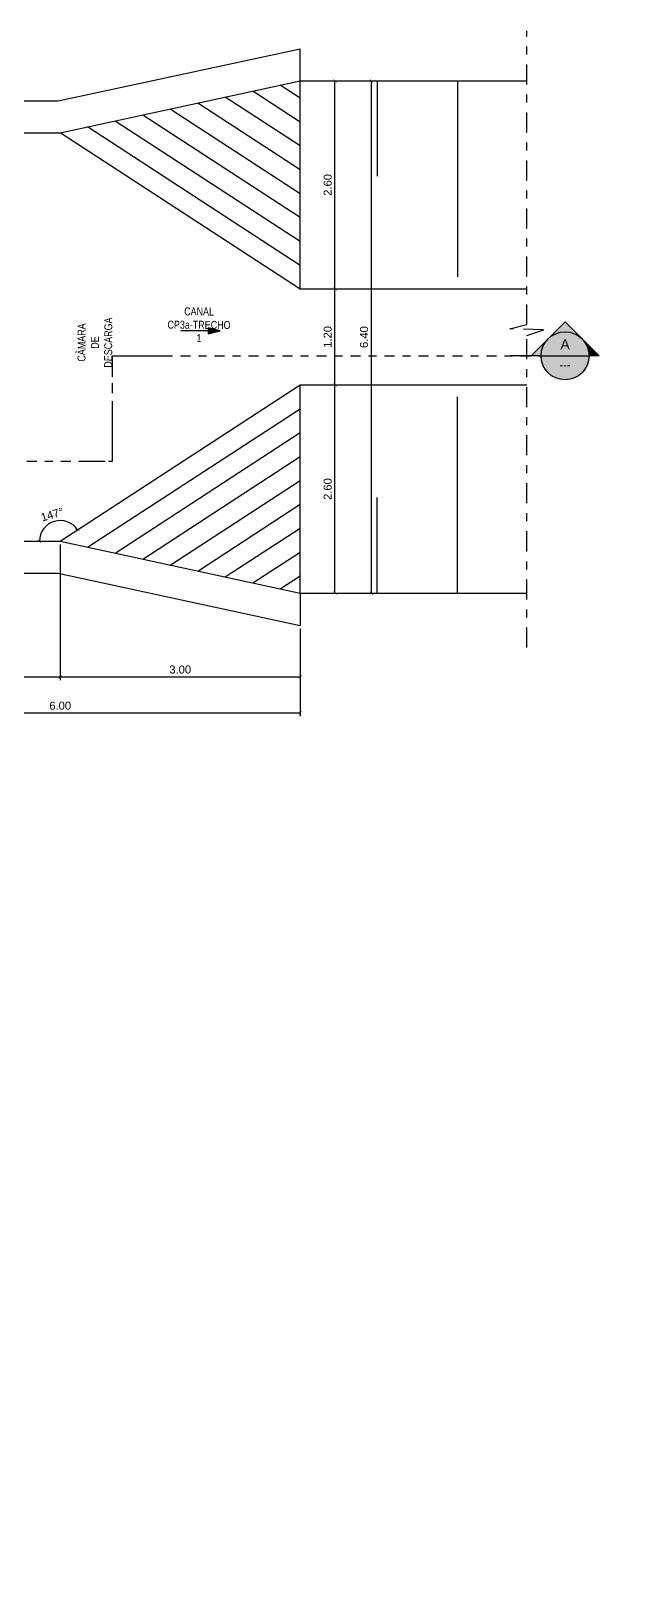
# Model space of a CAD drawing. Header units: feet. Extents: x 0 to 285190, y 0 to 9111369.
# Drawn here: x 285182.43 to 285189.87, y 9111333.93 to 9111353.26 of the extents above; entities that cross this region are included whole.
import ezdxf
from ezdxf import colors
from ezdxf.entities.mleader import LeaderData, LeaderLine
from ezdxf.enums import TextEntityAlignment as Align
from ezdxf.math import Vec2, Vec3

# ---------------------------------------------------------------- set-up
doc = ezdxf.new("R2010")
doc.units = ezdxf.units.FT
doc.header["$MEASUREMENT"] = 0
doc.linetypes.add('CENTER2', pattern=[1.125, 0.75, -0.125, 0.125, -0.125])
doc.linetypes.add('DASHDOT', pattern=[1, 0.5, -0.25, 0, -0.25])
doc.layers.get('0').update_dxf_attribs({"linetype": 'CONTINUOUS'})
doc.layers.get('DEFPOINTS').update_dxf_attribs({"linetype": 'CONTINUOUS'})
for name, color, linetype in [('ARQ_SENTIDO', 1, 'CONTINUOUS'), ('H-SA-CONTORNO', 2, 'CONTINUOUS'), ('H-SA-DIM', 1, 'CONTINUOUS'), ('H-SA-EIXOS', 1, 'DASHDOT'), ('H-SA-ESTRUTURA (CORTE)', 5, 'CONTINUOUS'), ('H-SA-HTC ENCHIMENTO', 1, 'CONTINUOUS'), ('H-SA-SIMB', 1, 'CONTINUOUS'), ('H-SA-TEXTO', 2, 'CONTINUOUS')]:
    doc.layers.add(name, color=color, linetype=linetype)
doc.styles.add('EGC_Arial_2.0mm', font='arial.ttf', dxfattribs={"width": 0.8, "height": 2})
doc.styles.add('EGC_Arial_2.5mm', font='arial.ttf', dxfattribs={"width": 0.8, "height": 2.5})
doc.styles.get("Standard").update_dxf_attribs({"font": 'arial.ttf'})
doc.dimstyles.new('Copy of EGC_2.0mm', dxfattribs={"dimtxt": 0.1, "dimasz": 0.04, "dimexe": 0.04, "dimexo": 0.04, "dimgap": 0.04, "dimtad": 1, "dimzin": 1, "dimdsep": 46, "dimtxsty": 'Standard', "dimblk": 'ARCHTICK', "dimcen": 0, "dimclrd": 1, "dimclre": 1, "dimclrt": 2, "dimazin": 0, "dimtfac": 1, "dimtix": 1, "dimtmove": 1, "dimatfit": 3, "dimldrblk": 'NONE', "dimfxl": 0.002, "dimtolj": 1, "dimtzin": 0, "dimlwd": -1, "dimarcsym": 0})

# ---------------------------------------------------------------- blocks, each defined once
blk = doc.blocks.new('*U1265')
at = {"true_color": 0x737373}
h = blk.add_hatch(color=8, dxfattribs=at)
h.dxf.hatch_style = 1
h.paths.add_polyline_path([(4.24, 4.24), (8.49, 0), (6, 0, 0.198912)])
h.paths.add_polyline_path([(0, 8.49), (4.24, 4.24, 0.414214), (-4.24, 4.24)])
h.paths.add_polyline_path([(-4.24, 4.24, 0.198912), (-6, 0), (-8.49, 0)])
h = blk.add_hatch(color=8, dxfattribs=at)
h.dxf.hatch_style = 1
h.paths.add_polyline_path([(4.24, 4.24), (8.49, 0), (6, 0, 0.198912)])
h.paths.add_polyline_path([(15.49, 0.03), (-15.49, 0.03), (-15.49, 5.65), (15.49, 5.65)], flags=9)
at = {"true_color": 0xffffff}
h = blk.add_hatch(color=7, dxfattribs=at)
h.dxf.hatch_style = 1
edge = h.paths.add_edge_path()
edge.add_arc((0, 0), 6, 0, 360)
for p, q in [((0, 8.49), (-8.49, 0)), ((0, 8.49), (8.49, 0)), ((-6, 0), (6, 0)), ((-6, 0), (-13.65, 0)), ((8.49, 0), (6, 0))]:
    blk.add_line(p, q)
blk.add_circle((0, 0), 6)
for tag, height, style, p in [('IDENTIFIER', 2.5, 'EGC_Arial_2.5mm', (0, 2.87)), ('DRG_REF', 2, 'EGC_Arial_2.0mm', (0, -2.29))]:
    blk.add_attdef(tag, text='', height=height, dxfattribs=dict(style=style)).set_placement(p, align=Align.MIDDLE_CENTER)
blk = doc.blocks.new('_None')
blk = doc.blocks.new('EGC-SETA SENTIDO DA TUBULAÇÃO')
h = blk.add_hatch(color=256)
h.dxf.hatch_style = 1
h.paths.add_polyline_path([(-3, 0.75), (0, 0), (-3, -0.75)])
blk.add_line((0, 0), (-9.84, 0))
blk.add_lwpolyline([(-3, 0.75), (0, 0), (-3, -0.75), (-3, 0.75)])
blk = doc.blocks.new('_ArchTick')
at = {"color": 0, "linetype": 'ByBlock', "const_width": 0.15}
blk.add_lwpolyline([(-0.5, -0.5), (0.5, 0.5)], dxfattribs=at)
blk = doc.blocks.new('*D1282')
at = {"layer": 'DEFPOINTS', "color": 0, "transparency": 16777216}
for p in [(285179.791, 9111346.885), (285182.791, 9111346.885), (285182.791, 9111345.19)]:
    blk.add_point(p, dxfattribs=at)
at = {"layer": 'H-SA-DIM', "color": 1, "lineweight": -2, "transparency": 16777216}
for p, q in [((285179.791, 9111346.845), (285179.791, 9111345.15)), ((285182.791, 9111346.845), (285182.791, 9111345.15))]:
    blk.add_line(p, q, dxfattribs=at)
at = {"layer": 'H-SA-DIM', "color": 1, "transparency": 16777216}
blk.add_line((285179.791, 9111345.19), (285182.791, 9111345.19), dxfattribs=at)
at = {"layer": 'H-SA-DIM', "color": 1, "transparency": 16777216, "xscale": 0.04, "yscale": 0.04, "zscale": 0.04, "rotation": 180}
blk.add_blockref('_ArchTick', (285179.791, 9111345.19), dxfattribs=at)
at = {"layer": 'H-SA-DIM', "color": 1, "transparency": 16777216, "xscale": 0.04, "yscale": 0.04, "zscale": 0.04}
blk.add_blockref('_ArchTick', (285182.791, 9111345.19), dxfattribs=at)
at = {"layer": 'H-SA-DIM', "color": 2, "transparency": 16777216, "insert": (285181.291, 9111345.281), "char_height": 0.1, "attachment_point": 5}
blk.add_mtext('\\A1;3.00', dxfattribs=at)
blk = doc.blocks.new('*D1283')
at = {"layer": 'DEFPOINTS', "color": 0, "transparency": 16777216}
for p in [(285182.791, 9111346.885), (285185.791, 9111345.832), (285185.791, 9111345.19)]:
    blk.add_point(p, dxfattribs=at)
at = {"layer": 'H-SA-DIM', "color": 1, "lineweight": -2, "transparency": 16777216}
for p, q in [((285182.791, 9111346.845), (285182.791, 9111345.15)), ((285185.791, 9111345.792), (285185.791, 9111345.15))]:
    blk.add_line(p, q, dxfattribs=at)
at = {"layer": 'H-SA-DIM', "color": 1, "transparency": 16777216}
blk.add_line((285182.791, 9111345.19), (285185.791, 9111345.19), dxfattribs=at)
at = {"layer": 'H-SA-DIM', "color": 1, "transparency": 16777216, "xscale": 0.04, "yscale": 0.04, "zscale": 0.04, "rotation": 180}
blk.add_blockref('_ArchTick', (285182.791, 9111345.19), dxfattribs=at)
at = {"layer": 'H-SA-DIM', "color": 1, "transparency": 16777216, "xscale": 0.04, "yscale": 0.04, "zscale": 0.04}
blk.add_blockref('_ArchTick', (285185.791, 9111345.19), dxfattribs=at)
at = {"layer": 'H-SA-DIM', "color": 2, "transparency": 16777216, "insert": (285184.291, 9111345.281), "char_height": 0.1, "attachment_point": 5}
blk.add_mtext('\\A1;3.00', dxfattribs=at)
blk = doc.blocks.new('*D1284')
at = {"layer": 'DEFPOINTS', "color": 0, "transparency": 16777216}
for p in [(285179.791, 9111346.885), (285185.791, 9111345.832), (285179.791, 9111344.738)]:
    blk.add_point(p, dxfattribs=at)
at = {"layer": 'H-SA-DIM', "color": 1, "lineweight": -2, "transparency": 16777216}
for p, q in [((285179.791, 9111346.845), (285179.791, 9111344.698)), ((285185.791, 9111345.792), (285185.791, 9111344.698))]:
    blk.add_line(p, q, dxfattribs=at)
at = {"layer": 'H-SA-DIM', "color": 1, "transparency": 16777216}
blk.add_line((285185.791, 9111344.738), (285179.791, 9111344.738), dxfattribs=at)
at = {"layer": 'H-SA-DIM', "color": 1, "transparency": 16777216, "xscale": 0.04, "yscale": 0.04, "zscale": 0.04, "rotation": 180}
blk.add_blockref('_ArchTick', (285179.791, 9111344.738), dxfattribs=at)
at = {"layer": 'H-SA-DIM', "color": 1, "transparency": 16777216, "xscale": 0.04, "yscale": 0.04, "zscale": 0.04}
blk.add_blockref('_ArchTick', (285185.791, 9111344.738), dxfattribs=at)
at = {"layer": 'H-SA-DIM', "color": 2, "transparency": 16777216, "insert": (285182.791, 9111344.829), "char_height": 0.1, "attachment_point": 5}
blk.add_mtext('\\A1;6.00', dxfattribs=at)
blk = doc.blocks.new('*D1287')
at = {"layer": 'DEFPOINTS', "color": 0, "transparency": 16777216}
for p in [(285185.791, 9111348.837), (285186.225, 9111348.837), (285185.791, 9111346.235)]:
    blk.add_point(p, dxfattribs=at)
at = {"layer": 'H-SA-DIM', "color": 1, "lineweight": -2, "transparency": 16777216}
for p, q in [((285185.831, 9111348.837), (285186.265, 9111348.837)), ((285185.831, 9111346.235), (285186.265, 9111346.235))]:
    blk.add_line(p, q, dxfattribs=at)
at = {"layer": 'H-SA-DIM', "color": 1, "transparency": 16777216}
blk.add_line((285186.225, 9111346.235), (285186.225, 9111348.837), dxfattribs=at)
at = {"layer": 'H-SA-DIM', "color": 1, "transparency": 16777216, "xscale": 0.04, "yscale": 0.04, "zscale": 0.04}
for p, rotation in [((285186.225, 9111348.837), 90), ((285186.225, 9111346.235), 270)]:
    blk.add_blockref('_ArchTick', p, dxfattribs=dict(at, rotation=rotation))
at = {"layer": 'H-SA-DIM', "color": 2, "transparency": 16777216, "insert": (285186.134, 9111347.536), "char_height": 0.1, "attachment_point": 5, "rotation": 90}
blk.add_mtext('\\A1;2.60', dxfattribs=at)
blk = doc.blocks.new('*D1288')
at = {"layer": 'DEFPOINTS', "color": 0, "transparency": 16777216}
for p in [(285185.791, 9111350.037), (285186.225, 9111350.037), (285185.791, 9111348.837)]:
    blk.add_point(p, dxfattribs=at)
at = {"layer": 'H-SA-DIM', "color": 1, "lineweight": -2, "transparency": 16777216}
for p, q in [((285185.831, 9111350.037), (285186.265, 9111350.037)), ((285185.831, 9111348.837), (285186.265, 9111348.837))]:
    blk.add_line(p, q, dxfattribs=at)
at = {"layer": 'H-SA-DIM', "color": 1, "transparency": 16777216}
blk.add_line((285186.225, 9111348.837), (285186.225, 9111350.037), dxfattribs=at)
at = {"layer": 'H-SA-DIM', "color": 1, "transparency": 16777216, "xscale": 0.04, "yscale": 0.04, "zscale": 0.04}
for p, rotation in [((285186.225, 9111350.037), 90), ((285186.225, 9111348.837), 270)]:
    blk.add_blockref('_ArchTick', p, dxfattribs=dict(at, rotation=rotation))
at = {"layer": 'H-SA-DIM', "color": 2, "transparency": 16777216, "insert": (285186.134, 9111349.437), "char_height": 0.1, "attachment_point": 5, "rotation": 90}
blk.add_mtext('\\A1;1.20', dxfattribs=at)
blk = doc.blocks.new('*D1289')
at = {"layer": 'DEFPOINTS', "color": 0, "transparency": 16777216}
for p in [(285185.791, 9111352.635), (285186.225, 9111352.635), (285185.791, 9111350.037)]:
    blk.add_point(p, dxfattribs=at)
at = {"layer": 'H-SA-DIM', "color": 1, "lineweight": -2, "transparency": 16777216}
for p, q in [((285185.831, 9111352.635), (285186.265, 9111352.635)), ((285185.831, 9111350.037), (285186.265, 9111350.037))]:
    blk.add_line(p, q, dxfattribs=at)
at = {"layer": 'H-SA-DIM', "color": 1, "transparency": 16777216}
blk.add_line((285186.225, 9111350.037), (285186.225, 9111352.635), dxfattribs=at)
at = {"layer": 'H-SA-DIM', "color": 1, "transparency": 16777216, "xscale": 0.04, "yscale": 0.04, "zscale": 0.04}
for p, rotation in [((285186.225, 9111352.635), 90), ((285186.225, 9111350.037), 270)]:
    blk.add_blockref('_ArchTick', p, dxfattribs=dict(at, rotation=rotation))
at = {"layer": 'H-SA-DIM', "color": 2, "transparency": 16777216, "insert": (285186.134, 9111351.336), "char_height": 0.1, "attachment_point": 5, "rotation": 90}
blk.add_mtext('\\A1;2.60', dxfattribs=at)
blk = doc.blocks.new('*D1290')
at = {"layer": 'DEFPOINTS', "color": 0, "transparency": 16777216}
for p in [(285185.791, 9111352.635), (285185.791, 9111346.235), (285186.679, 9111346.235)]:
    blk.add_point(p, dxfattribs=at)
at = {"layer": 'H-SA-DIM', "color": 1, "lineweight": -2, "transparency": 16777216}
for p, q in [((285185.831, 9111352.635), (285186.719, 9111352.635)), ((285185.831, 9111346.235), (285186.719, 9111346.235))]:
    blk.add_line(p, q, dxfattribs=at)
at = {"layer": 'H-SA-DIM', "color": 1, "transparency": 16777216}
blk.add_line((285186.679, 9111352.635), (285186.679, 9111346.235), dxfattribs=at)
at = {"layer": 'H-SA-DIM', "color": 1, "transparency": 16777216, "xscale": 0.04, "yscale": 0.04, "zscale": 0.04}
for p, rotation in [((285186.679, 9111352.635), 90), ((285186.679, 9111346.235), 270)]:
    blk.add_blockref('_ArchTick', p, dxfattribs=dict(at, rotation=rotation))
at = {"layer": 'H-SA-DIM', "color": 2, "transparency": 16777216, "insert": (285186.588, 9111349.435), "char_height": 0.1, "attachment_point": 5, "rotation": 90}
blk.add_mtext('\\A1;6.40', dxfattribs=at)
blk = doc.blocks.new('*D1292')
at = {"layer": 'DEFPOINTS', "color": 0, "transparency": 16777216}
for p in [(285185.791, 9111348.837), (285182.621, 9111347.08), (285179.791, 9111346.885), (285182.791, 9111346.885), (285182.791, 9111346.885)]:
    blk.add_point(p, dxfattribs=at)
at = {"layer": 'H-SA-DIM', "color": 1, "transparency": 16777216}
blk.add_arc((285182.791, 9111346.885), 0.258, 33.0527, 180, dxfattribs=at)
at = {"layer": 'H-SA-DIM', "color": 1, "transparency": 16777216, "xscale": 0.04, "yscale": 0.04, "zscale": 0.04}
for p, rotation in [((285183.007, 9111347.026), 303.0527411249697), ((285182.532, 9111346.885), 269.9999999546065)]:
    blk.add_blockref('_ArchTick', p, dxfattribs=dict(at, rotation=rotation))
at = {"layer": 'H-SA-DIM', "color": 2, "transparency": 16777216, "insert": (285182.691, 9111347.219), "char_height": 0.1, "attachment_point": 5, "rotation": 16.5264}
blk.add_mtext('\\A1;147°', dxfattribs=at)

msp = doc.modelspace()

# ---------------------------------------------------------------- linework, layer by layer
at = {"layer": 'H-SA-CONTORNO', "ltscale": 0.75}
for p, q in [((285182.791, 9111351.989, 1431.477), (285185.791, 9111350.037, 1431.477)), ((285185.791, 9111350.037, 1431.477), (285188.621, 9111350.037, 1431.477)), ((285182.791, 9111346.885, 1431.477), (285185.791, 9111348.837, 1431.477))]:
    msp.add_line(p, q, dxfattribs=at)
at = {"layer": 'H-SA-CONTORNO', "ltscale": 0.75, "elevation": 1431.477}
msp.add_lwpolyline([(285185.791, 9111348.837), (285188.621, 9111348.837)], dxfattribs=at)
at = {"layer": 'H-SA-EIXOS', "ltscale": 0.5}
for p, q in [((285188.621, 9111349.592, 1431.477), (285188.621, 9111353.26, 1431.477)), ((285188.831, 9111349.526, 1431.477), (285188.408, 9111349.54, 1431.477)), ((285188.411, 9111349.54, 1431.477), (285188.621, 9111349.592, 1431.477)), ((285188.621, 9111349.456, 1431.477), (285188.835, 9111349.526, 1431.477)), ((285188.621, 9111345.558, 1431.477), (285188.621, 9111349.456, 1431.477))]:
    msp.add_line(p, q, dxfattribs=at)
at = {"layer": 'H-SA-ESTRUTURA (CORTE)'}
for p, q in [((285182.767, 9111352.385, 1431.477), (285185.791, 9111353.038, 1431.477)), ((285185.791, 9111352.635, 1431.477), (285185.791, 9111353.038, 1431.477)), ((285182.791, 9111351.985, 1431.477), (285185.791, 9111352.635, 1431.477)), ((285178.991, 9111352.385, 1431.477), (285182.767, 9111352.385, 1431.477)), ((285179.791, 9111351.985, 1431.477), (285182.791, 9111351.985, 1431.477)), ((285179.791, 9111346.885, 1431.477), (285182.791, 9111346.885, 1431.477)), ((285182.791, 9111346.885, 1431.477), (285185.791, 9111346.235, 1431.477)), ((285178.991, 9111346.485, 1431.477), (285182.767, 9111346.485, 1431.477)), ((285182.767, 9111346.485, 1431.477), (285185.791, 9111345.832, 1431.477)), ((285185.791, 9111346.235, 1431.477), (285185.791, 9111345.832, 1431.477))]:
    msp.add_line(p, q, dxfattribs=at)
at = {"layer": 'H-SA-HTC ENCHIMENTO'}
for p, q in [((285185.541, 9111352.585, 1431.477), (285185.791, 9111352.423, 1431.477)), ((285186.754, 9111352.635, 1431.477), (285186.754, 9111351.446, 1431.477)), ((285187.754, 9111352.635, 1431.477), (285187.754, 9111350.187, 1431.477)), ((285184.854, 9111352.436, 1431.477), (285185.791, 9111351.827, 1431.477)), ((285185.198, 9111352.511, 1431.477), (285185.791, 9111352.125, 1431.477)), ((285183.822, 9111352.213, 1431.477), (285185.791, 9111350.932, 1431.477)), ((285184.166, 9111352.287, 1431.477), (285185.791, 9111351.23, 1431.477)), ((285184.51, 9111352.362, 1431.477), (285185.791, 9111351.528, 1431.477)), ((285183.134, 9111352.064, 1431.477), (285185.791, 9111350.335, 1431.477)), ((285183.478, 9111352.138, 1431.477), (285185.791, 9111350.634, 1431.477)), ((285183.134, 9111346.81, 1431.477), (285185.791, 9111348.539, 1431.477)), ((285187.754, 9111346.235, 1431.477), (285187.754, 9111348.687, 1431.477)), ((285183.478, 9111346.736, 1431.477), (285185.791, 9111348.241, 1431.477)), ((285183.822, 9111346.661, 1431.477), (285185.791, 9111347.942, 1431.477)), ((285184.166, 9111346.587, 1431.477), (285185.791, 9111347.644, 1431.477)), ((285186.754, 9111346.235, 1431.477), (285186.754, 9111347.429, 1431.477)), ((285184.51, 9111346.512, 1431.477), (285185.791, 9111347.346, 1431.477)), ((285184.854, 9111346.438, 1431.477), (285185.791, 9111347.048, 1431.477)), ((285185.198, 9111346.363, 1431.477), (285185.791, 9111346.749, 1431.477)), ((285185.541, 9111346.289, 1431.477), (285185.791, 9111346.451, 1431.477)), ((285185.791, 9111346.235, 1431.477), (285188.621, 9111346.235, 1431.477))]:
    msp.add_line(p, q, dxfattribs=at)
at = {"layer": 'H-SA-HTC ENCHIMENTO', "elevation": 1431.477}
for points in [[(285185.791, 9111350.037), (285185.791, 9111352.635)], [(285185.791, 9111352.635), (285188.621, 9111352.635)], [(285185.791, 9111346.235), (285185.791, 9111348.837)]]:
    msp.add_lwpolyline(points, dxfattribs=at)

# ---------------------------------------------------------------- block references
at = {"layer": 'H-SA-SIMB', "xscale": 0.05, "yscale": 0.05, "zscale": 0.05}
msp.add_blockref('*U1265', (285189.1, 9111349.201, 1431.477), dxfattribs=at).add_auto_attribs({'DRG_REF': '---', 'IDENTIFIER': 'A'})

# ---------------------------------------------------------------- dimensions: what is measured, and where the dimension line sits
at = {"layer": 'H-SA-DIM'}
for base, p1, p2, picture, middle in [((285186.225, 9111352.635, 1431.477), (285185.791, 9111350.037, 1431.477), (285185.791, 9111352.635, 1431.477), '*D1289', (285186.134, 9111351.336, 1431.477)), ((285186.679, 9111346.235, 1431.477), (285185.791, 9111352.635, 1431.477), (285185.791, 9111346.235, 1431.477), '*D1290', (285186.588, 9111349.435, 1431.477)), ((285186.225, 9111350.037, 1431.477), (285185.791, 9111348.837, 1431.477), (285185.791, 9111350.037, 1431.477), '*D1288', (285186.134, 9111349.437, 1431.477)), ((285186.225, 9111348.837, 1431.477), (285185.791, 9111346.235, 1431.477), (285185.791, 9111348.837, 1431.477), '*D1287', (285186.134, 9111347.536, 1431.477))]:
    dim = msp.add_linear_dim(base=base, p1=p1, p2=p2, angle=90, dimstyle='Copy of EGC_2.0mm', dxfattribs=at)
    dim.commit()
    dim.dimension.update_dxf_attribs({"geometry": picture, "text_midpoint": middle})

# ---------------------------------------------------------------- next in the draw order: leaders
at = {"layer": 'H-SA-TEXTO'}
ml = msp.add_multileader_mtext('Standard', dxfattribs=at)
ml.set_content('CANAL CP3a-TRECHO 1', color=2, style='EGC_Arial_2.0mm')
ml.set_leader_properties(color=1, linetype='ByLayer', lineweight=-1)
ml.set_arrow_properties(name='NONE')
ml.build(insert=Vec2(0, 0))
ml.multileader.update_dxf_attribs({"text_left_attachment_type": 2, "text_right_attachment_type": 2, "dogleg_length": 1.982, "arrow_head_size": 0.075, "scale": 0.05})
ctx = ml.context
ctx.base_point, ctx.scale, ctx.char_height, ctx.arrow_head_size, ctx.landing_gap_size, ctx.plane_origin, ctx.plane_x_axis, ctx.plane_y_axis = Vec3(285185.206, 9111349.749, 1431.477), 0.05, 0.1, 0.075, 0.05, Vec3(285571.581, 9111286.462, 1431.477), Vec3(-0.999987, 0.005007), Vec3(-0.005007, -0.999987)
ctx.left_attachment, ctx.right_attachment, ctx.text_align_type = 2, 2, 1
notes = []
notes.append((ctx, [(0, (0, 0, 0), (0, 0), (1, 0), 1, [])]))
ctx.mtext.insert, ctx.mtext.text_direction, ctx.mtext.rotation, ctx.mtext.width, ctx.mtext.defined_height, ctx.mtext.alignment, ctx.mtext.flow_direction = Vec3(285184.527, 9111349.805, 1431.477), Vec3(0.999987, -0.005007), 6.278178, 1.4268, 0.282, 2, 5
ctx.mtext.has_bg_fill, ctx.mtext.bg_color, ctx.mtext.bg_scale_factor, ctx.mtext.bg_transparency, ctx.mtext.use_window_bg_color = 1, -1073741824, 1, 0, 1
for ctx, leaders in notes:
    for number, flags, end, landing, length, lines in leaders:
        leader = LeaderData()
        leader.index, (leader.has_last_leader_line, leader.has_dogleg_vector, leader.attachment_direction) = number, flags
        leader.last_leader_point, leader.dogleg_vector, leader.dogleg_length = Vec3(end), Vec3(landing), length
        for number, points, colour, breaks in lines:
            line = LeaderLine()
            line.index, line.vertices, line.color, line.breaks = number, Vec3.list(points), colors.encode_raw_color(colour), breaks
            leader.lines.append(line)
        ctx.leaders.append(leader)

# ---------------------------------------------------------------- next in the draw order: block references
at = {"layer": 'ARQ_SENTIDO', "xscale": -0.05000000000000001, "yscale": 0.05000000000000001, "zscale": -0.05000000000000001, "rotation": 180}
msp.add_blockref('EGC-SETA SENTIDO DA TUBULAÇÃO', (285184.792, 9111349.511, 1431.477), dxfattribs=at)

# ---------------------------------------------------------------- next in the draw order: leaders
at = {"layer": 'H-SA-TEXTO'}
ml = msp.add_multileader_mtext('Standard', dxfattribs=at)
ml.set_content('CÂMARA DE DESCARGA', color=2, style='EGC_Arial_2.0mm')
ml.set_leader_properties(color=1, linetype='ByLayer', lineweight=-1)
ml.set_arrow_properties(name='NONE')
ml.build(insert=Vec2(0, 0))
ml.multileader.update_dxf_attribs({"text_left_attachment_type": 2, "text_right_attachment_type": 2, "dogleg_length": 1.982, "arrow_head_size": 0.075, "scale": 0.05})
ctx = ml.context
ctx.base_point, ctx.scale, ctx.char_height, ctx.arrow_head_size, ctx.landing_gap_size, ctx.plane_origin, ctx.plane_x_axis, ctx.plane_y_axis = Vec3(285183.068, 9111348.659, 1431.477), 0.05, 0.1, 0.075, 0.05, Vec3(285252.457, 9111727.838, 1431.477), Vec3(0.005007, 0.999987), Vec3(-0.999987, 0.005007)
ctx.left_attachment, ctx.right_attachment, ctx.text_align_type = 2, 2, 1
notes = []
notes.append((ctx, [(0, (0, 0, 0), (0, 0), (1, 0), 1, [])]))
ctx.mtext.insert, ctx.mtext.text_direction, ctx.mtext.rotation, ctx.mtext.width, ctx.mtext.defined_height, ctx.mtext.alignment, ctx.mtext.flow_direction = Vec3(285183.008, 9111349.368, 1431.477), Vec3(0.005007, 0.999987), 1.565789, 1.32283, 0.256, 2, 5
ctx.mtext.has_bg_fill, ctx.mtext.bg_color, ctx.mtext.bg_scale_factor, ctx.mtext.bg_transparency, ctx.mtext.use_window_bg_color = 1, -1073741824, 1, 0, 1
for ctx, leaders in notes:
    for number, flags, end, landing, length, lines in leaders:
        leader = LeaderData()
        leader.index, (leader.has_last_leader_line, leader.has_dogleg_vector, leader.attachment_direction) = number, flags
        leader.last_leader_point, leader.dogleg_vector, leader.dogleg_length = Vec3(end), Vec3(landing), length
        for number, points, colour, breaks in lines:
            line = LeaderLine()
            line.index, line.vertices, line.color, line.breaks = number, Vec3.list(points), colors.encode_raw_color(colour), breaks
            leader.lines.append(line)
        ctx.leaders.append(leader)

# ---------------------------------------------------------------- next in the draw order: linework, layer by layer
at = {"layer": 'H-SA-EIXOS', "ltscale": 0.25}
for points, elevation in [([(285183.445, 9111347.885), (285183.445, 9111349.201), (285188.892, 9111349.201)], 1431.477), ([(285171.818, 9111346.737), (285178.551, 9111347.885), (285183.445, 9111347.885), (285183.445, 9111347.885)], 479.477)]:
    msp.add_lwpolyline(points, dxfattribs=dict(at, elevation=elevation))
at = {"layer": 'H-SA-SIMB', "color": 4, "linetype": 'CENTER2', "ltscale": 0.3, "elevation": 1431.477}
msp.add_lwpolyline([(285183.07, 9111347.885), (285183.445, 9111347.885), (285183.445, 9111349.201), (285184.135, 9111349.201)], dxfattribs=at)

# ---------------------------------------------------------------- next in the draw order: dimensions: what is measured, and where the dimension line sits
at = {"layer": 'H-SA-DIM'}
dim = msp.add_angular_dim_2l(base=(285182.621, 9111347.08), line1=((285182.791, 9111346.885, 1431.477), (285185.791, 9111348.837, 1431.477)), line2=((285179.791, 9111346.885, 1431.477), (285182.791, 9111346.885, 1431.477)), dimstyle='Copy of EGC_2.0mm', override={"dimadec": 0}, dxfattribs=at)
dim.commit()
dim.dimension.update_dxf_attribs({"geometry": '*D1292', "text_midpoint": (285182.691, 9111347.219, 1431.477)})
for base, p1, p2, picture, middle in [((285182.791, 9111345.19, 1431.477), (285179.791, 9111346.885, 1431.477), (285182.791, 9111346.885, 1431.477), '*D1282', (285181.291, 9111345.281, 1431.477)), ((285179.791, 9111344.738, 1431.477), (285185.791, 9111345.832, 1431.477), (285179.791, 9111346.885, 1431.477), '*D1284', (285182.791, 9111344.829, 1431.477)), ((285185.791, 9111345.19, 1431.477), (285182.791, 9111346.885, 1431.477), (285185.791, 9111345.832, 1431.477), '*D1283', (285184.291, 9111345.281, 1431.477))]:
    dim = msp.add_linear_dim(base=base, p1=p1, p2=p2, dimstyle='Copy of EGC_2.0mm', dxfattribs=at)
    dim.commit()
    dim.dimension.update_dxf_attribs({"geometry": picture, "text_midpoint": middle})

doc.saveas('drawing.dxf')
